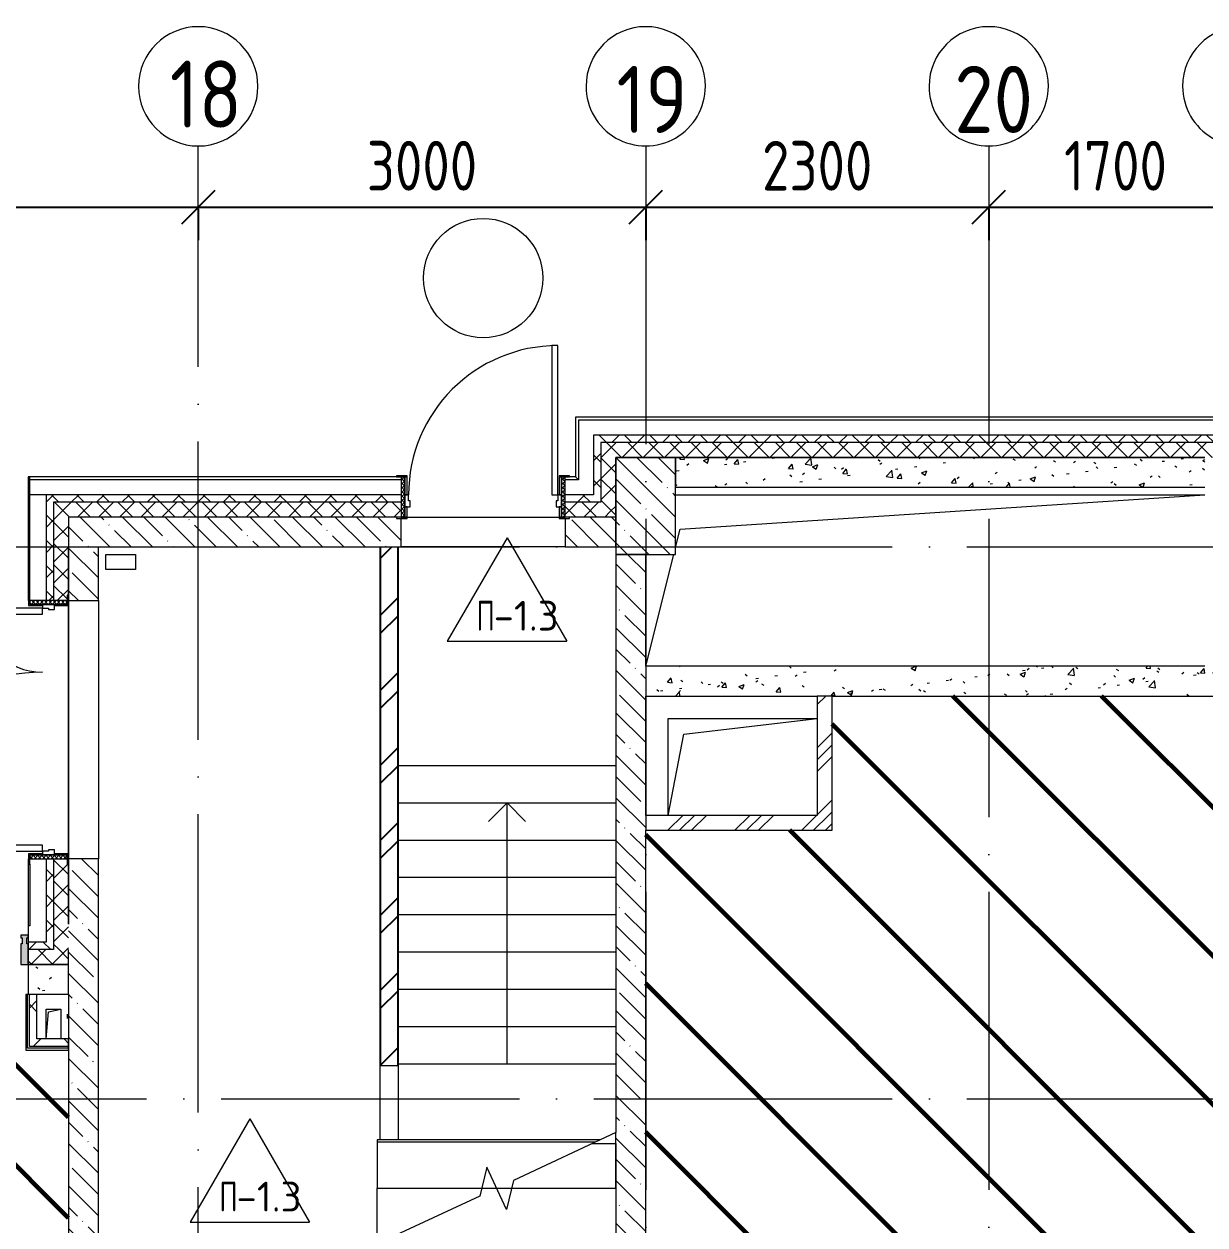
# Model space of a CAD drawing. Header units: millimetres. Extents: x -68946 to 288321, y -402657 to 324925.
# Drawn here: x 85919 to 93838, y 53829 to 61882 of the extents above; entities that cross this region are included whole.
import ezdxf

# ---------------------------------------------------------------- set-up
doc = ezdxf.new("R2010")
doc.units = ezdxf.units.MM
doc.linetypes.add('ADSK_Линия сетки', pattern=[2500, 2000, -250, 0, -250])
doc.layers.get('Defpoints').update_dxf_attribs({"color": 250})
for name, color, linetype, lineweight in [('3.4) ПТ-2.15    4 вып', 200, 'Continuous', 60), ('3.4) ПТ-2.16    4 вып', 114, 'Continuous', 60), ('A-____-____-DIMS', 250, 'Continuous', 9), ('A-DETL-GENF-OTLN', 250, 'Continuous', 5), ('A-DOOR-____-IDEN', 31, 'Continuous', 9), ('A-DOOR-____-MCUT', 250, 'Continuous', 5), ('A-DOOR-____-OTLN', 250, 'Continuous', 5), ('A-DOOR-FRAM-MCUT', 31, 'Continuous', 5), ('A-DOOR-FRAM-OTLN', 31, 'Continuous', 5), ('A-FLOR-____-IDEN', 11, 'Continuous', 9), ('A-FLOR-____-OTLN', 192, 'Continuous', 9), ('A-GLAZ-____-MCUT', 250, 'Continuous', 9), ('A-GLAZ-____-OTLN', 250, 'Continuous', 5), ('A-GLAZ-CWMG-MCUT', 51, 'Continuous', 9), ('A-GLAZ-CWMG-OTLN', 51, 'Continuous', 5), ('A-ROOF-____-MCUT', 132, 'Continuous', 9), ('A-ROOF-____-OTLN', 132, 'Continuous', 5), ('A-ROOF-FNSH-MCUT', 132, 'Continuous', 9), ('A-WALL-____-MCUT', 250, 'Continuous', 13), ('A-WALL-____-PATT', 250, 'Continuous', 13), ('A-WALL-FNSH-MCUT', 250, 'Continuous', 13), ('I-WALL-____-OTLN', 250, 'Continuous', 9), ('S-COLS-____-MCUT', 250, 'Continuous', 25), ('S-COLS-____-OTLN', 250, 'Continuous', 9), ('S-GRID-____-IDEN', 250, 'Continuous', 9), ('S-GRID-____-OTLN', 250, 'Continuous', 9), ('S-STRS-____-MBND', 250, 'Continuous', 5), ('S-STRS-____-OTLN', 250, 'Continuous', 5)]:
    doc.layers.add(name, color=color, linetype=linetype, lineweight=lineweight)
doc.styles.add('GOST Common', font='', dxfattribs={"width": 0.9, "height": 350})
doc.styles.add('ISOCPEUR_2', font='isocpeur.ttf', dxfattribs={"height": 160})
doc.styles.get("Standard").update_dxf_attribs({"font": 'ГОСТ тип А.ttf'})
doc.styles.get('GOST Common').set_extended_font_data('GOST Common')
doc.dimstyles.new('А3', dxfattribs={"dimtxt": 333, "dimasz": 222, "dimexe": 222, "dimexo": 111, "dimgap": 111, "dimtad": 1, "dimtoh": 1, "dimdec": 0, "dimrnd": 0.0015, "dimzin": 0, "dimdsep": 46, "dimtxsty": 'Standard', "dimblk": 'OBLIQUE', "dimcen": 0, "dimclrd": 7, "dimclre": 7, "dimclrt": 7, "dimadec": 0, "dimazin": 0, "dimtfac": 1, "dimtdec": 0, "dimtofl": 0, "dimtmove": 0, "dimatfit": 3, "dimfxl": 1, "dimtolj": 1, "dimtzin": 0, "dimarcsym": 0})
pattern_1 = [(135, (12287.91, -0.0006), (-142.5612, -142.5612), []), (135, (12430.48, -0.0006), (-142.5612, -142.5612), [252.016, -50.403, 3.353, -47.05])]
pattern_2 = [(50, (12287.9, -0.0006), (364.3679, -31.8783), [38.1, -419.1]), (355, (12287.9, -0.0006), (-70.4859, 382.1133), [30.48, -335.28]), (100.451, (12318.28, -2.66), (293.885, 350.2334), [32.38, -356.18]), (46.184, (12287.9, 101.6), (542.1585, -84.0858), [57.15, -628.65]), (96.636, (12333.1, 94.6), (474.805, 494.8554), [48.57, -534.27]), (351.184, (12287.9, 101.6), (474.8102, 494.85), [45.72, -502.92]), (21, (12338.7, 76.2), (303.2285, -204.5305), [38.1, -419.1]), (326, (12338.7, 76.2), (123.6039, 368.376), [30.48, -335.28]), (71.451, (12364, 59.16), (426.8341, 163.8427), [32.38, -356.18]), (37.5, (12287.91, -0.0006), (6.17665, 169.11015), [16.764, -314.452, 16.764, -323.596, -336.55]), (37.5, (12287.91, -0.0006), (6.17665, 169.11015), [-671.576, 16.764, -319.786]), (7.5, (12287.91, -0.0006), (133.63888, 200.3615), [16.764, -177.292, 16.764, -306.832, -128.27]), (7.5, (12287.91, -0.0006), (133.63888, 200.3615), [-517.652, 16.764, -111.506]), (327.5, (12174.63, -0.0006), (271.18182, -11.45836), [16.764, -110.236, 16.764, -379.476, -525.78]), (327.5, (12174.63, -0.0006), (271.18182, -11.45836), [-523.24, 16.764, -509.016]), (317.5, (12123.83, -0.0006), (296.2585, 50.85285), [16.764, -148.336, 16.764, -246.38, -373.38]), (317.5, (12123.83, -0.0006), (296.2585, 50.85285), [-428.244, 16.764, -356.616])]
pattern_3 = [(135, (12287.91, -0.0006), (-84.85281, -84.85281), []), (225, (12287.91, -0.0006), (84.85281, -84.85281), [])]
pattern_4 = [(45, (12287.91, -0.0006), (-70.71068, 70.71068), []), (135, (12287.91, -0.0006), (-70.71068, -70.71068), [])]
pattern_5 = [(45, (12287.9, -0.0006), (-224.5064, 224.5064), []), (45, (12367.3, -0.0006), (0, 449.0128), []), (45, (12208.54, -0.0006), (0, 449.0128), [])]
pattern_6 = [(45, (12287.91, -0.0006), (-141.42136, 141.42136), []), (135, (12287.91, -0.0006), (-141.42136, -141.42136), [])]

# ---------------------------------------------------------------- blocks, each defined once
blk = doc.blocks.new('Дверь_СКБ_1Ст_Внутренняя - СОШ_Д-34_Дв_1100x2100h_Фрамуга_ДН-6Л-41923981-АР1_Маркировочный план 1 этажа С2и3')
at = {"layer": 'A-DOOR-____-OTLN'}
h = blk.add_hatch(dxfattribs=at)
h.set_pattern_fill('FP_56', color=256, style=0, pattern_type=2)
h.set_pattern_definition([(135, (1751.41, 209.685), (-14.14214, -14.14214), []), (225, (1751.41, 209.685), (14.14214, -14.14214), [])])
h.paths.add_polyline_path([(562.5, -125), (562.5, 145), (537.5, 145), (537.5, -125)])
at = {"layer": 'A-DOOR-FRAM-OTLN'}
h = blk.add_hatch(dxfattribs=at)
h.set_pattern_fill('FP_57', color=256, style=0, pattern_type=2)
h.set_pattern_definition([(45, (-371.384, 209.685), (-14.1421, 14.1421), []), (135, (-371.384, 209.685), (-14.1421, -14.1421), [])])
h.paths.add_polyline_path([(-512.5, -125), (-512.5, 145), (-537.5, 145), (-537.5, -125)])
at = {"layer": 'A-DOOR-____-MCUT'}
for p, q in [((512.5, 1025), (472.5, 1025)), ((472.5, 1025), (472.5, 25)), ((512.5, 25), (512.5, 1025)), ((472.5, 25), (512.5, 25))]:
    blk.add_line(p, q, dxfattribs=at)
at = {"layer": 'A-DOOR-____-OTLN'}
blk.add_arc((512.5, 25), 1000, 90, 180, dxfattribs=at)
at = {"layer": 'A-DOOR-FRAM-MCUT'}
for p, q in [((-497.5, 153), (-567.5, 153)), ((-567.5, 153), (-567.5, 145)), ((-567.5, 145), (-497.5, 145)), ((-512.5, 145), (-537.5, 145)), ((-537.5, 145), (-537.5, -125)), ((-512.5, -125), (-512.5, 145)), ((-497.5, 145), (-512.5, 145)), ((-512.5, 145), (-512.5, 25)), ((-497.5, 145), (-497.5, 153)), ((-497.5, 25), (-497.5, 145)), ((592.5, 153), (522.5, 153)), ((522.5, 153), (522.5, 145)), ((537.5, 145), (522.5, 145)), ((522.5, 145), (522.5, 25)), ((522.5, 145), (592.5, 145)), ((562.5, 145), (537.5, 145)), ((537.5, 145), (537.5, -125)), ((537.5, 25), (537.5, 145)), ((562.5, -125), (562.5, 145)), ((592.5, 145), (592.5, 153)), ((-487.5, 25), (-512.5, 25)), ((-512.5, 25), (-512.5, -55)), ((-512.5, 25), (-497.5, 25)), ((-487.5, -15), (-487.5, 25)), ((512.5, 25), (512.5, -15)), ((537.5, 25), (512.5, 25)), ((522.5, 25), (537.5, 25)), ((537.5, -55), (537.5, 25)), ((-512.5, -55), (-477.5, -55)), ((-497.5, -55), (-512.5, -55)), ((-512.5, -55), (-512.5, -125)), ((-497.5, -125), (-497.5, -55)), ((-477.5, -15), (-487.5, -15)), ((-477.5, -55), (-477.5, -15)), ((512.5, -15), (502.5, -15)), ((502.5, -15), (502.5, -55)), ((502.5, -55), (537.5, -55)), ((537.5, -55), (522.5, -55)), ((522.5, -55), (522.5, -125)), ((537.5, -125), (537.5, -55)), ((-497.5, -125), (-567.5, -125)), ((-567.5, -125), (-567.5, -133)), ((-567.5, -133), (-497.5, -133)), ((-537.5, -125), (-512.5, -125)), ((-512.5, -125), (-497.5, -125)), ((-497.5, -133), (-497.5, -125)), ((522.5, -125), (537.5, -125)), ((592.5, -125), (522.5, -125)), ((522.5, -125), (522.5, -133)), ((522.5, -133), (592.5, -133)), ((537.5, -125), (562.5, -125)), ((592.5, -133), (592.5, -125))]:
    blk.add_line(p, q, dxfattribs=at)
blk = doc.blocks.new('PNS_Панель прямоугольная1 - Нр_Стекло - 40мм-34678840-АР1_Маркировочный план 1 этажа С2и3')
at = {"layer": 'A-GLAZ-____-OTLN'}
blk.add_line((-5, 0), (5, 0), dxfattribs=at)
blk = doc.blocks.new('Прямоугольный импост - Импост структурный с накладкой - 180мм-V54-АР1_Маркировочный план 1 этажа С2и3')
at = {"layer": 'A-GLAZ-CWMG-OTLN'}
blk.add_hatch(color=50, dxfattribs=at).paths.add_polyline_path([(25, 180), (25, 40), (15, 40), (15, 0), (25, 0), (25, -17), (-25, -17), (-25, 0), (-15, 0), (-15, 40), (-25, 40), (-25, 180)])
at = {"layer": 'A-GLAZ-CWMG-MCUT', "lineweight": 5}
for p, q in [((-25, 40), (-25, 180)), ((-25, 180), (25, 180)), ((25, 180), (25, 40)), ((-15, 40), (-25, 40)), ((-25, -17), (-25, 0)), ((-25, 0), (-15, 0)), ((-15, 0), (-15, 40)), ((15, 40), (15, 0)), ((25, 40), (15, 40)), ((15, 0), (25, 0)), ((25, 0), (25, -17)), ((25, -17), (-25, -17))]:
    blk.add_line(p, q, dxfattribs=at)
blk = doc.blocks.new('_Wn_-As_OpeningMEP_floor__Rectangular - _Wn_-As_OpeningMEP_floor__Rectangular-34699470-АР1_Маркировочный план 1 этажа С2и3')
at = {"layer": 'A-DETL-GENF-OTLN', "lineweight": 5}
for p, q in [((-1644.1, 394.1), (1875, 625)), ((-1675, 271.1), (-1644.1, 394.1)), ((-1875, -525), (-1686.6, 225))]:
    blk.add_line(p, q, dxfattribs=at)
blk = doc.blocks.new('_Wn_-As_OpeningMEP_floor__Rectangular - _Wn_-As_OpeningMEP_floor__Rectangular-34702461-АР1_Маркировочный план 1 этажа С2и3')
at = {"layer": 'A-DETL-GENF-OTLN', "lineweight": 5}
for p, q in [((-394.8, 270), (500, 375.2)), ((-500, -275.2), (-394.8, 270))]:
    blk.add_line(p, q, dxfattribs=at)
blk = doc.blocks.new('Дверь_СКБ_2Ст_Наружная - Входная дверь 1730х2300_NCS S 1505-Y_ДН10-35121348-АР1_Маркировочный план 1 этажа С2и3')
at = {"layer": 'A-DOOR-____-OTLN'}
h = blk.add_hatch(dxfattribs=at)
h.set_pattern_fill('FP_114', color=256, style=0, pattern_type=2)
h.set_pattern_definition([(135, (1436.41, 199.685), (-14.14214, -14.14214), []), (225, (1436.41, 199.685), (14.14214, -14.14214), [])])
h.paths.add_polyline_path([(859.5, 125), (859.5, -125), (884.5, -125), (884.5, 125)])
at = {"layer": 'A-DOOR-FRAM-OTLN'}
h = blk.add_hatch(dxfattribs=at)
h.set_pattern_fill('FP_115', color=256, style=0, pattern_type=2)
h.set_pattern_definition([(45, (-686.384, 199.685), (-14.1421, 14.1421), []), (135, (-686.384, 199.685), (-14.1421, -14.1421), [])])
h.paths.add_polyline_path([(-845.5, 40), (-845.5, -125), (-820.5, -125), (-820.5, 125), (-845.5, 125), (-845.5, 100)])
at = {"layer": 'A-DOOR-____-MCUT'}
for p, q in [((-795.5, 1240), (-795.5, 40)), ((-755.5, 1240), (-795.5, 1240)), ((-755.5, 40), (-755.5, 1240)), ((834.5, 470), (794.5, 470)), ((794.5, 470), (794.5, 40)), ((834.5, 40), (834.5, 470)), ((-795.5, 40), (-755.5, 40)), ((794.5, 40), (834.5, 40))]:
    blk.add_line(p, q, dxfattribs=at)
at = {"layer": 'A-DOOR-____-OTLN'}
for p, q in [((-812.5, 133), (-882.5, 133)), ((-882.5, 133), (-882.5, 125)), ((-882.5, 125), (-820.5, 125)), ((-820.5, 125), (-820.5, 40)), ((-812.5, 40), (-812.5, 133)), ((921.5, 133), (851.5, 133)), ((851.5, 133), (851.5, 40)), ((859.5, 40), (859.5, 125)), ((859.5, 125), (921.5, 125)), ((921.5, 125), (921.5, 133)), ((-820.5, 40), (-812.5, 40)), ((851.5, 40), (859.5, 40)), ((-812.5, -40), (-820.5, -40)), ((-820.5, -40), (-820.5, -125)), ((-812.5, -133), (-812.5, -40)), ((859.5, -40), (851.5, -40)), ((851.5, -40), (851.5, -133)), ((859.5, -125), (859.5, -40)), ((-882.5, -125), (-882.5, -133)), ((-820.5, -125), (-882.5, -125)), ((-882.5, -133), (-812.5, -133)), ((851.5, -133), (921.5, -133)), ((921.5, -125), (859.5, -125)), ((921.5, -133), (921.5, -125))]:
    blk.add_line(p, q, dxfattribs=at)
for centre, radius, start, end in [((-795.5, 40), 1200, 0, 90), ((834.5, 40), 430, 90, 180)]:
    blk.add_arc(centre, radius, start, end, dxfattribs=at)
at = {"layer": 'A-DOOR-FRAM-MCUT'}
for p, q in [((-820.5, 125), (-845.5, 125)), ((-845.5, 125), (-845.5, -125)), ((-820.5, -125), (-820.5, 125)), ((884.5, 125), (859.5, 125)), ((859.5, 125), (859.5, -125)), ((884.5, -125), (884.5, 125)), ((-795.5, 40), (-820.5, 40)), ((-820.5, 40), (-820.5, -40)), ((-795.5, 0), (-795.5, 40)), ((-785.5, 0), (-795.5, 0)), ((-785.5, -40), (-785.5, 0)), ((834.5, 0), (824.5, 0)), ((824.5, 0), (824.5, -40)), ((834.5, 40), (834.5, 0)), ((859.5, 40), (834.5, 40)), ((859.5, -40), (859.5, 40)), ((-820.5, -40), (-785.5, -40)), ((824.5, -40), (859.5, -40)), ((-845.5, -125), (-820.5, -125)), ((859.5, -125), (884.5, -125))]:
    blk.add_line(p, q, dxfattribs=at)
blk = doc.blocks.new('_Wn_-As_OpeningMEP_floor__Rectangular - _Wn_-As_OpeningMEP_floor__Rectangular-V91-АР1_Маркировочный план 1 этажа С2и3')
at = {"layer": 'A-DETL-GENF-OTLN', "lineweight": 5}
for p, q in [((-49.9, -49), (-32.3, 132.3)), ((-32.3, 132.3), (50, 150))]:
    blk.add_line(p, q, dxfattribs=at)
blk = doc.blocks.new('Ось сетки - Круг_Ø8 мм-39983606-АР1_Маркировочный план 1 этажа С2и3')
at = {"layer": 'S-GRID-____-IDEN'}
for start, end in [(360, 180), (180, 360)]:
    blk.add_arc((0, 0), 4, start, end, dxfattribs=at)
blk = doc.blocks.new('AAR_СКБ_Марка_Перекрытия - Марка пола-17325028-АР1_Маркировочный план 1 этажа С2и3')
at = {"layer": 'A-FLOR-____-IDEN'}
for p, q in [((0, 6.932), (-4.002, 0)), ((0, 6.932), (4.002, 0)), ((-4.002, 0), (4.002, 0))]:
    blk.add_line(p, q, dxfattribs=at)
blk = doc.blocks.new('_Oblique')
at = {"color": 0, "linetype": 'ByBlock', "lineweight": -2}
blk.add_line((-0.5, -0.5), (0.5, 0.5), dxfattribs=at)
blk = doc.blocks.new('*D2590')
at = {"layer": 'A-____-____-DIMS', "color": 7, "lineweight": -2, "transparency": 16777216}
for p, q in [((81787.9, 60043), (81787.9, 60875.7)), ((81787.9, 60653.7), (87087.9, 60653.7)), ((87087.9, 60642.7), (87087.9, 60431.7))]:
    blk.add_line(p, q, dxfattribs=at)
at = {"layer": 'Defpoints', "color": 0, "transparency": 16777216}
for p in [(87087.9, 60753.7), (87087.9, 60653.7), (81787.9, 59932)]:
    blk.add_point(p, dxfattribs=at)
at = {"layer": 'A-____-____-DIMS', "color": 7, "lineweight": -2, "transparency": 16777216, "xscale": 222, "yscale": 222, "zscale": 222, "rotation": 180}
blk.add_blockref('_Oblique', (81787.9, 60653.7), dxfattribs=at)
at = {"layer": 'A-____-____-DIMS', "color": 7, "lineweight": -2, "transparency": 16777216, "xscale": 222, "yscale": 222, "zscale": 222}
blk.add_blockref('_Oblique', (87087.9, 60653.7), dxfattribs=at)
at = {"layer": 'A-____-____-DIMS', "color": 7, "transparency": 16777216, "insert": (84437.9, 60931.2), "char_height": 333, "width": 2.483, "attachment_point": 5}
blk.add_mtext('\\A1;5300', dxfattribs=at)
blk = doc.blocks.new('*D2591')
at = {"layer": 'A-____-____-DIMS', "color": 7, "lineweight": -2, "transparency": 16777216}
for p, q in [((87087.9, 60653.7), (90087.9, 60653.7)), ((87087.9, 60642.7), (87087.9, 60431.7)), ((90087.9, 60642.7), (90087.9, 60431.7))]:
    blk.add_line(p, q, dxfattribs=at)
at = {"layer": 'Defpoints', "color": 0, "transparency": 16777216}
for p in [(87087.9, 60753.7), (90087.9, 60753.7), (90087.9, 60653.7)]:
    blk.add_point(p, dxfattribs=at)
at = {"layer": 'A-____-____-DIMS', "color": 7, "lineweight": -2, "transparency": 16777216, "xscale": 222, "yscale": 222, "zscale": 222, "rotation": 180}
blk.add_blockref('_Oblique', (87087.9, 60653.7), dxfattribs=at)
at = {"layer": 'A-____-____-DIMS', "color": 7, "lineweight": -2, "transparency": 16777216, "xscale": 222, "yscale": 222, "zscale": 222}
blk.add_blockref('_Oblique', (90087.9, 60653.7), dxfattribs=at)
at = {"layer": 'A-____-____-DIMS', "color": 7, "transparency": 16777216, "insert": (88587.9, 60931.2), "char_height": 333, "width": 2.483, "attachment_point": 5}
blk.add_mtext('\\A1;3000', dxfattribs=at)
blk = doc.blocks.new('*D2592')
at = {"layer": 'A-____-____-DIMS', "color": 7, "lineweight": -2, "transparency": 16777216}
for p, q in [((90087.9, 60653.7), (92387.9, 60653.7)), ((90087.9, 60642.7), (90087.9, 60431.7)), ((92387.9, 60642.7), (92387.9, 60431.7))]:
    blk.add_line(p, q, dxfattribs=at)
at = {"layer": 'Defpoints', "color": 0, "transparency": 16777216}
for p in [(90087.9, 60753.7), (92387.9, 60753.7), (92387.9, 60653.7)]:
    blk.add_point(p, dxfattribs=at)
at = {"layer": 'A-____-____-DIMS', "color": 7, "lineweight": -2, "transparency": 16777216, "xscale": 222, "yscale": 222, "zscale": 222, "rotation": 180}
blk.add_blockref('_Oblique', (90087.9, 60653.7), dxfattribs=at)
at = {"layer": 'A-____-____-DIMS', "color": 7, "lineweight": -2, "transparency": 16777216, "xscale": 222, "yscale": 222, "zscale": 222}
blk.add_blockref('_Oblique', (92387.9, 60653.7), dxfattribs=at)
at = {"layer": 'A-____-____-DIMS', "color": 7, "transparency": 16777216, "insert": (91237.9, 60931.2), "char_height": 333, "width": 2.483, "attachment_point": 5}
blk.add_mtext('\\A1;2300', dxfattribs=at)
blk = doc.blocks.new('*D2593')
at = {"layer": 'A-____-____-DIMS', "color": 7, "lineweight": -2, "transparency": 16777216}
for p, q in [((92387.9, 60653.7), (94087.9, 60653.7)), ((92387.9, 60642.7), (92387.9, 60431.7)), ((94087.9, 60642.7), (94087.9, 60431.7))]:
    blk.add_line(p, q, dxfattribs=at)
at = {"layer": 'Defpoints', "color": 0, "transparency": 16777216}
for p in [(92387.9, 60753.7), (94087.9, 60753.7), (94087.9, 60653.7)]:
    blk.add_point(p, dxfattribs=at)
at = {"layer": 'A-____-____-DIMS', "color": 7, "lineweight": -2, "transparency": 16777216, "xscale": 222, "yscale": 222, "zscale": 222, "rotation": 180}
blk.add_blockref('_Oblique', (92387.9, 60653.7), dxfattribs=at)
at = {"layer": 'A-____-____-DIMS', "color": 7, "lineweight": -2, "transparency": 16777216, "xscale": 222, "yscale": 222, "zscale": 222}
blk.add_blockref('_Oblique', (94087.9, 60653.7), dxfattribs=at)
at = {"layer": 'A-____-____-DIMS', "color": 7, "transparency": 16777216, "insert": (93237.9, 60931.2), "char_height": 333, "width": 2.299, "attachment_point": 5}
blk.add_mtext('\\A1;1700', dxfattribs=at)
blk = doc.blocks.new('ADSK_Марка_Дверь - Типоразмер_ADSK_Марка-30565456-АР1_Маркировочный план 1 этажа С2и3')
at = {"layer": 'A-DOOR-____-IDEN'}
blk.add_circle((0, 0), 4, dxfattribs=at)

msp = doc.modelspace()

# ---------------------------------------------------------------- hatches: boundary and pattern name
h = msp.add_hatch()
h.set_pattern_fill('FP_4', color=256, style=0, pattern_type=2)
h.set_pattern_definition([(45, (12287.9, -0.0006), (-251.4472, 251.4472), []), (45, (12287.9, 381), (-251.4472, 251.4472), [])])
h.paths.add_polyline_path([(88307.9138, 54897.213), (88427.9138, 54897.213), (88427.8919, 58375), (88307.9138, 58375), (88307.9138, 56657.5255)])
at = {"layer": '3.4) ПТ-2.15    4 вып'}
h = msp.add_hatch(dxfattribs=at)
h.set_pattern_fill('ANSI36', color=256, scale=150, angle=90)
h.paths.add_polyline_path([(86217.9138, 45904.9403), (81787.9138, 45904.9403), (81787.9138, 55374.9994), (86217.9138, 55374.9994)])
at = {"layer": '3.4) ПТ-2.16    4 вып'}
h = msp.add_hatch(dxfattribs=at)
h.set_pattern_fill('ANSI31', color=256, scale=222, angle=90)
h.paths.add_polyline_path([(105437.8919, 58775), (100137.8919, 58775), (100137.8919, 58275), (99637.8919, 58275), (99637.8919, 58775), (94337.8919, 58775), (94337.8919, 58275), (94037.9138, 58275), (94037.9138, 57375), (91337.8919, 57375), (91337.8919, 56475), (90087.8919, 56475), (90087.8919, 40174.9994), (105437.8919, 40174.9994), (105437.8919, 48044.9994), (108107.9138, 48044.9994), (108107.9138, 49287.2007), (105437.8919, 49287.2007)])
h.paths.add_polyline_path([(97637.8919, 51874.9994), (98037.8919, 51874.9994), (98037.8919, 51474.9994), (97637.8919, 51474.9994)], flags=16)
h.paths.add_polyline_path([(97637.8919, 45724.9994), (98037.8919, 45724.9994), (98037.8919, 45324.9994), (97637.8919, 45324.9994)], flags=16)
at = {"layer": 'A-WALL-____-PATT', "lineweight": 15, "true_color": 0x000000}
h = msp.add_hatch(dxfattribs=at)
h.set_pattern_fill('FP_53', color=18, style=0, pattern_type=2)
h.set_pattern_definition(pattern_3)
h.paths.add_polyline_path([(89787.9138, 58675), (89787.9138, 59125), (89737.9138, 59125), (89737.9138, 58725)])
h = msp.add_hatch(dxfattribs=at)
h.set_pattern_fill('FP_53', color=18, style=0, pattern_type=2)
h.set_pattern_definition(pattern_3)
h.paths.add_polyline_path([(121487.9597, 59075), (121487.9597, 59125), (120687.9964, 59125), (120687.9964, 59075), (121412.9378, 59075)])
h.paths.add_polyline_path([(118737.9144, 59075), (119787.9964, 59075), (119787.9964, 59125), (118737.9144, 59125)])
h.paths.add_polyline_path([(113938.3643, 59075), (113938.3643, 59125), (112888.3643, 59125), (112888.3643, 59075), (113582.3109, 59075)])
h.paths.add_polyline_path([(116788.3643, 59075), (117837.9144, 59075), (117837.9144, 59125), (116788.3643, 59125)])
h.paths.add_polyline_path([(114838.3643, 59075), (115888.3643, 59075), (115888.3643, 59125), (114838.3643, 59125), (114838.3643, 59075.7731)])
h.paths.add_polyline_path([(111988.3643, 59075), (111988.3643, 59125), (110938.1391, 59125), (110938.1391, 59075), (111807.9138, 59075)])
h.paths.add_polyline_path([(91588.9094, 59075), (94438.1391, 59075), (94438.1391, 59125), (89787.9138, 59125), (89787.9138, 59075), (90735.5203, 59075)])
h = msp.add_hatch(dxfattribs=at)
h.set_pattern_fill('FP_52', color=18, style=0, pattern_type=2)
h.set_pattern_definition(pattern_4)
h.paths.add_polyline_path([(89887.8919, 58575.0219), (89887.9138, 59075), (89787.9138, 59075), (89787.9138, 58675), (89851.9815, 58610.9323)])
h = msp.add_hatch(dxfattribs=at)
h.set_pattern_fill('FP_52', color=18, style=0, pattern_type=2)
h.set_pattern_definition(pattern_4)
h.paths.add_polyline_path([(116788.3643, 58975), (117837.9144, 58975), (117837.9144, 59075), (116788.3643, 59075)])
h.paths.add_polyline_path([(120987.8919, 58975), (121387.9597, 58975.0339), (121387.8919, 59075), (120687.9964, 59075), (120687.9964, 58975), (120808.5414, 58975)])
h.paths.add_polyline_path([(111239.8528, 58975), (111988.3643, 58975), (111988.3643, 59075), (110938.1391, 59075), (110938.3643, 58975), (111237.8919, 58975)])
h.paths.add_polyline_path([(89887.9138, 58975), (94438.1391, 58975), (94438.1391, 59075), (89887.9138, 59075), (89887.9138, 58976.591)])
h.paths.add_polyline_path([(119441.5859, 58975), (119787.9964, 58975), (119787.9964, 59075), (118737.9144, 59075), (118737.9144, 58975), (119145.9964, 58975)])
h.paths.add_polyline_path([(115888.3643, 58975), (115888.3643, 59075), (114838.3643, 59075), (114838.3643, 58975), (115340.7193, 58975)])
h.paths.add_polyline_path([(113582.3109, 58975), (113938.3643, 58975), (113938.3643, 59075), (112888.3643, 59075), (112888.3643, 58975)])
h = msp.add_hatch(dxfattribs=at)
h.set_pattern_fill('FP_3', color=18, style=0, pattern_type=2)
h.set_pattern_definition(pattern_2)
h.paths.add_polyline_path([(93837.8919, 58775), (93837.8919, 58975), (90287.8919, 58975), (90287.8919, 58775), (93469.4313, 58775)])
h.paths.add_polyline_path([(94438.1391, 58775), (94438.1391, 58975), (94337.8919, 58975), (94337.8919, 58775)])
h = msp.add_hatch(dxfattribs=at)
h.set_pattern_fill('FP_53', color=18, style=0, pattern_type=2)
h.set_pattern_definition(pattern_3)
h.paths.add_polyline_path([(86067.9138, 55724.9994), (86117.9138, 55724.9994), (86117.9138, 56285), (86067.9138, 56285), (86067.9138, 55834.9994)])
h.paths.add_polyline_path([(86117.9138, 58015), (86117.9138, 58725), (86067.9138, 58725), (86067.9138, 58015)])
h = msp.add_hatch(dxfattribs=at)
h.set_pattern_fill('FP_53', color=18, style=0, pattern_type=2)
h.set_pattern_definition(pattern_3)
h.paths.add_polyline_path([(89547.9138, 58675), (89787.9138, 58675), (89737.9138, 58725), (89547.9138, 58725)])
h.paths.add_polyline_path([(88001.6092, 58675), (88447.9138, 58675), (88447.9138, 58725), (86117.9138, 58725), (86117.9138, 58675), (87043.8398, 58675)])
h = msp.add_hatch(dxfattribs=at)
h.set_pattern_fill('FP_52', color=18, style=0, pattern_type=2)
h.set_pattern_definition(pattern_4)
h.paths.add_polyline_path([(86217.9138, 55674.9994), (86217.9138, 56285), (86215.9138, 56285), (86215.9138, 56248), (86207.9138, 56248), (86207.9138, 56285), (86117.9138, 56285), (86117.9138, 55674.9994), (86166.8416, 55674.9994)])
h.paths.add_polyline_path([(86207.9138, 58015), (86207.9138, 58052), (86215.9138, 58052), (86215.9138, 58015), (86217.9138, 58015), (86217.9138, 58675), (86117.9138, 58675), (86117.9138, 58015), (86182.9138, 58015)])
h = msp.add_hatch(dxfattribs=at)
h.set_pattern_fill('FP_52', color=18, style=0, pattern_type=2)
h.set_pattern_definition(pattern_4)
h.paths.add_polyline_path([(89577.9138, 58575), (89887.8919, 58575.0219), (89787.9138, 58675), (89547.9138, 58675), (89547.9138, 58575)])
h.paths.add_polyline_path([(86667.9308, 58575), (88447.9138, 58575), (88447.9138, 58675), (86217.9138, 58675), (86217.9138, 58575), (86634.6537, 58575)])
h = msp.add_hatch(dxfattribs=at)
h.set_pattern_fill('FP_1', color=18, style=0, pattern_type=2)
h.set_pattern_definition(pattern_1)
h.paths.add_polyline_path([(88447.9138, 58375), (88447.9138, 58567), (88417.9138, 58567), (88417.9138, 58575), (86217.9138, 58575), (86217.9138, 58375), (88427.9138, 58375)])
h.paths.add_polyline_path([(89887.8919, 58375), (89887.8919, 58575), (89577.9138, 58575), (89577.9138, 58567), (89547.9138, 58567), (89547.9138, 58375), (89734.5162, 58375)])
h = msp.add_hatch(dxfattribs=at)
h.set_pattern_fill('FP_1', color=18, style=0, pattern_type=2)
h.set_pattern_definition(pattern_1)
h.paths.add_polyline_path([(86217.9138, 53974.9403), (86417.9138, 53974.9403), (86417.9138, 56285), (86217.9138, 56285), (86217.9138, 54092.4698)])
h.paths.add_polyline_path([(86417.9138, 58015), (86417.8963, 58375), (86217.9138, 58375), (86217.9138, 58015)])
h = msp.add_hatch(dxfattribs=at)
h.set_pattern_fill('FP_1', color=18, style=0, pattern_type=2)
h.set_pattern_definition(pattern_1)
h.paths.add_polyline_path([(89887.8919, 50175), (90087.8919, 50175), (90087.8919, 51474.9994), (89887.8919, 51474.9994), (89887.8919, 50284.9403)])
h.paths.add_polyline_path([(89887.8919, 51874.9994), (90087.8919, 51874.9994), (90087.8919, 58325), (89887.8919, 58325), (89887.8919, 52000)])
h = msp.add_hatch(dxfattribs=at)
h.set_pattern_fill('FP_3', color=18, style=0, pattern_type=2)
h.set_pattern_definition(pattern_2)
h.paths.add_polyline_path([(93317.8916, 57375), (94037.9138, 57375), (94037.9138, 57575), (90087.8919, 57575), (90087.8919, 57375), (92350.4087, 57375)])
h = msp.add_hatch(dxfattribs=at)
h.set_pattern_fill('FP_5', color=18, style=0, pattern_type=2)
h.set_pattern_definition(pattern_5)
h.paths.add_polyline_path([(91237.8919, 56575), (91337.8919, 56575), (91337.8919, 57375), (91237.8919, 57375), (91237.8919, 56657.5255)])
h = msp.add_hatch(dxfattribs=at)
h.set_pattern_fill('FP_5', color=18, style=0, pattern_type=2)
h.set_pattern_definition(pattern_5)
h.paths.add_polyline_path([(90087.8919, 56475), (91337.8919, 56475), (91337.8919, 56575), (90087.8919, 56575)])
h = msp.add_hatch(dxfattribs=at)
h.set_pattern_fill('FP_53', color=18, style=0, pattern_type=2)
h.set_pattern_definition(pattern_3)
h.paths.add_polyline_path([(85947.8919, 55674.9994), (86117.9138, 55674.9994), (86117.9138, 55724.9994), (85947.8919, 55724.9994), (85947.8919, 55680.8221)])
h = msp.add_hatch(dxfattribs=at)
h.set_pattern_fill('FP_52', color=18, style=0, pattern_type=2)
h.set_pattern_definition(pattern_4)
h.paths.add_polyline_path([(85947.8919, 55574.9994), (85951.176, 55575.5002), (86217.9138, 55575.5002), (86217.9138, 55674.9994), (85947.8919, 55674.9994), (85947.8919, 55575.5002)])
h = msp.add_hatch(dxfattribs=at)
h.set_pattern_fill('FP_3', color=18, style=0, pattern_type=2)
h.set_pattern_definition(pattern_2)
h.paths.add_polyline_path([(86217.9138, 55375.5002), (86217.9138, 55575.5002), (85947.9138, 55574.9994), (85947.9138, 55375.5002), (86181.5066, 55375.5002)])
h = msp.add_hatch(dxfattribs=at)
h.set_pattern_fill('FP_83', color=18, style=0, pattern_type=2)
h.set_pattern_definition(pattern_6)
h.paths.add_polyline_path([(86005.8919, 55026), (86005.8919, 55374.9994), (85955.8919, 55374.9994), (85955.8919, 55026)])
h = msp.add_hatch(dxfattribs=at)
h.set_pattern_fill('FP_83', color=18, style=0, pattern_type=2)
h.set_pattern_definition(pattern_6)
h.paths.add_polyline_path([(86166.8416, 55026), (86217.9138, 55026), (86217.9138, 55076), (86005.8919, 55076), (86005.8919, 55026), (86107.0126, 55026)])
h = msp.add_hatch(dxfattribs=at)
h.set_pattern_fill('FP_1', color=18, style=0, pattern_type=2)
h.set_pattern_definition(pattern_1)
h.paths.add_polyline_path([(86217.9735, 49975), (86417.9138, 49975), (86417.9138, 50375), (86217.9138, 50375), (86217.9138, 49975)])
h.paths.add_polyline_path([(86417.9138, 52015), (86417.9138, 53974.9403), (86217.9138, 53974.9403), (86217.9138, 52015)])
at = {"layer": 'S-COLS-____-OTLN', "lineweight": 5, "true_color": 0x000000}
h = msp.add_hatch(dxfattribs=at)
h.set_pattern_fill('FP_1', color=18, style=0, pattern_type=2)
h.set_pattern_definition(pattern_1)
h.paths.add_polyline_path([(90287.8919, 58325), (90287.8919, 58975), (89887.8919, 58975), (89887.8919, 58325), (90087.8919, 58325)])

# ---------------------------------------------------------------- linework, layer by layer
for p, q in [((88307.9138, 58375), (88307.9138, 54897.213)), ((88427.9138, 54897.213), (88427.9138, 58375))]:
    msp.add_line(p, q)
at = {"layer": 'A-FLOR-____-OTLN', "color": 18, "lineweight": 5, "true_color": 0x000000}
for p, q in [((90287.8919, 58725), (93837.8919, 58725)), ((86467.8919, 58225), (86467.8919, 58325)), ((86467.8919, 58325), (86667.9308, 58325)), ((86667.9308, 58325), (86667.9308, 58225)), ((86667.9308, 58225), (86467.8919, 58225)), ((86217.9138, 58014.9994), (86217.9138, 56285)), ((90237.8919, 56575.0006), (90237.8919, 57225.4162)), ((90237.8919, 57225.4162), (91237.8919, 57225.4162)), ((88427.9138, 56910), (89887.8919, 56910)), ((86066.8416, 55076), (86066.8416, 55275)), ((86066.8416, 55275), (86166.8416, 55275)), ((86166.8416, 55275), (86166.8416, 55076))]:
    msp.add_line(p, q, dxfattribs=at)
at = {"layer": 'A-ROOF-____-MCUT', "color": 18, "lineweight": 13, "true_color": 0x000000}
for p, q in [((88287.9138, 54399.9994), (88287.9138, 54383.9994)), ((89784.8786, 54399.9994), (88287.9138, 54399.9994)), ((89750.5665, 54383.9994), (88287.9138, 54383.9994))]:
    msp.add_line(p, q, dxfattribs=at)
at = {"layer": 'A-ROOF-____-OTLN', "color": 18, "true_color": 0x000000}
msp.add_line((88287.9138, 51974.9994), (88287.9138, 54074.9994), dxfattribs=at)
at = {"layer": 'A-ROOF-FNSH-MCUT', "color": 18, "lineweight": 5, "true_color": 0x000000}
for p, q in [((88287.9138, 54383.9994), (88287.9138, 54074.9994)), ((89887.9138, 54074.9994), (89887.9138, 54374.9994)), ((88287.9138, 54074.9994), (89887.9138, 54074.9994))]:
    msp.add_line(p, q, dxfattribs=at)
at = {"layer": 'A-WALL-____-MCUT', "color": 18, "lineweight": 15, "true_color": 0x000000}
for p, q in [((89637.9138, 59225), (89637.9138, 58825)), ((94438.1391, 59225), (89637.9138, 59225)), ((89737.9138, 59125), (89737.9138, 58725)), ((94438.1391, 59125), (89737.9138, 59125)), ((89787.9138, 59075), (89787.9138, 58675)), ((94438.1391, 59075), (89787.9138, 59075)), ((89887.9138, 58575), (89887.9138, 58975)), ((89887.9138, 58975), (90287.8919, 58975)), ((90287.8919, 58975), (90287.8919, 58775)), ((93837.8919, 58975), (90287.8919, 58975)), ((90287.8919, 58975), (93837.8919, 58975)), ((85957.9138, 58052), (85957.9138, 58845)), ((88447.9138, 58825), (85957.9138, 58825)), ((89637.9138, 58825), (89547.9138, 58825)), ((89637.9138, 58825), (89617.9138, 58845)), ((88447.9138, 58725), (85957.9138, 58725)), ((86067.9138, 58725), (86067.9138, 58015)), ((89737.9138, 58725), (89547.9138, 58725)), ((90287.8919, 58775), (93837.8919, 58775)), ((86117.9138, 58675), (86117.9138, 58015)), ((88447.9138, 58675), (86117.9138, 58675)), ((89787.9138, 58675), (89547.9138, 58675)), ((86217.9138, 58575), (86217.9138, 58375)), ((88417.9138, 58575), (86217.9138, 58575)), ((88447.9138, 58375), (88447.9138, 58567)), ((89547.9138, 58567), (89547.9138, 58375)), ((89887.8919, 58575), (89577.9138, 58575)), ((89887.8919, 58375), (89887.8919, 58575)), ((89887.8919, 58575), (89887.9138, 58575)), ((86217.9138, 58015), (86217.9138, 58375)), ((86217.9138, 58375), (86217.9138, 58015)), ((86417.9138, 58375), (88447.9138, 58375)), ((86417.9138, 58015), (86417.9138, 58375)), ((89547.9138, 58375), (89887.8919, 58375)), ((89887.8919, 58325), (89887.8919, 54448.0455)), ((90087.8919, 58325), (89887.8919, 58325)), ((90087.8919, 57575), (90087.8919, 58325)), ((86215.9138, 58015), (86217.9138, 58015)), ((86217.9138, 58015), (86417.9138, 58015)), ((93837.9138, 57575), (90087.8919, 57575)), ((90087.8919, 57575), (90087.8919, 57375)), ((90087.8919, 56575), (90087.8919, 57375)), ((90087.8919, 57375), (91237.8919, 57375)), ((91237.8919, 57375), (91237.8919, 56575)), ((91337.8919, 57375), (91237.8919, 57375)), ((91337.8919, 56475), (91337.8919, 57375)), ((91337.8919, 57375), (94037.9138, 57375)), ((91237.8919, 56575), (90087.8919, 56575)), ((90087.8919, 56575), (90087.8919, 56475)), ((90087.8919, 56475), (91337.8919, 56475)), ((90087.8919, 51874.9994), (90087.8919, 56475)), ((85957.9138, 56248), (85957.9138, 55834.9994)), ((86067.9138, 56285), (86067.9138, 55724.9994)), ((86117.9138, 56285), (86117.9138, 55674.9994)), ((86217.9138, 56285), (86215.9138, 56285)), ((86217.9138, 55844.9994), (86217.9138, 56285)), ((86417.9138, 56285), (86217.9138, 56285)), ((86217.9138, 56285), (86217.9138, 55844.9994)), ((86417.9138, 53974.9403), (86417.9138, 56285)), ((85947.8919, 55834.9994), (85947.8919, 55574.9994)), ((85957.9138, 55834.9994), (85947.8919, 55834.9994)), ((86067.9138, 55724.9994), (85947.8919, 55724.9994)), ((86117.9138, 55674.9994), (85947.8919, 55674.9994)), ((86217.9138, 55574.9994), (86217.9138, 55674.9994)), ((85947.8919, 55574.9994), (86217.9138, 55574.9994)), ((86217.9138, 55575.5002), (85947.9138, 55575.5002)), ((85947.9138, 55575.5002), (85947.9138, 55375.5002)), ((86217.9138, 55375.5002), (86217.9138, 55574.9994)), ((85943.3919, 55013.5), (85943.3919, 55374.9994)), ((85947.9138, 55375.5002), (86217.9138, 55375.5002)), ((86005.8919, 55374.9994), (85955.8919, 55374.9994)), ((85955.8919, 55026), (85955.8919, 55374.9994)), ((86005.8919, 55076), (86005.8919, 55374.9994)), ((86217.9138, 55375.5002), (86217.9138, 53974.9403)), ((86217.9138, 55013.5), (85943.3919, 55013.5)), ((86217.9138, 55026), (85955.8919, 55026)), ((86217.9138, 55076), (86005.8919, 55076)), ((86217.9138, 55026), (86217.9138, 55076)), ((88307.9138, 54897.213), (88427.9138, 54897.213)), ((89887.8919, 54374.9994), (89887.8919, 51874.9994)), ((86217.9138, 53974.9403), (86217.9138, 52045)), ((86417.9138, 52045), (86417.9138, 53974.9403))]:
    msp.add_line(p, q, dxfattribs=at)
at = {"layer": 'A-WALL-FNSH-MCUT', "lineweight": 15}
for p, q in [((89617.9138, 59245), (89617.9138, 58845)), ((94438.1391, 59245), (89617.9138, 59245)), ((85947.9138, 58845), (85947.9138, 58015)), ((88417.9138, 58845), (85947.9138, 58845)), ((89617.9138, 58845), (89577.9138, 58845)), ((85947.9138, 58015), (85949.9138, 58015)), ((85949.9138, 56285), (85947.9138, 56285)), ((85947.9138, 56285), (85947.9138, 55844.9994)), ((85947.8919, 55844.9994), (85947.8919, 55834.9994)), ((85930.8919, 55374.9994), (85930.8919, 55001)), ((85955.8919, 55374.9994), (85930.8919, 55374.9994)), ((85930.8919, 55001), (86217.9138, 55001)), ((86217.9138, 55001), (86217.9138, 55026))]:
    msp.add_line(p, q, dxfattribs=at)
at = {"layer": 'I-WALL-____-OTLN', "color": 18, "lineweight": 15, "true_color": 0x000000}
for p, q in [((88487.9138, 58575), (89507.9138, 58575)), ((89547.9138, 58375), (88447.9138, 58375)), ((86217.9138, 56285), (86217.9138, 58014.9994)), ((86417.9138, 58015), (86417.9138, 56285)), ((88307.9138, 54399.9994), (88307.9138, 54897.213)), ((88427.9138, 54897.213), (88427.9138, 54399.9994))]:
    msp.add_line(p, q, dxfattribs=at)
at = {"layer": 'S-COLS-____-MCUT', "color": 18, "lineweight": 5, "true_color": 0x000000}
for p, q in [((89887.8919, 58975), (89887.8919, 58325)), ((90287.8919, 58975), (89887.8919, 58975)), ((90287.8919, 58325), (90287.8919, 58975)), ((90087.8919, 58325), (90287.8919, 58325))]:
    msp.add_line(p, q, dxfattribs=at)
at = {"layer": 'S-COLS-____-OTLN', "color": 18, "lineweight": 5, "true_color": 0x000000}
msp.add_line((89887.8919, 58325), (90087.8919, 58325), dxfattribs=at)
at = {"layer": 'S-GRID-____-OTLN', "color": 18, "linetype": 'ADSK_Линия сетки', "true_color": 0x000000}
for p, q in [((87087.9138, -2919.5356), (87087.9138, 61063.6538)), ((90087.9138, 61063.6538), (90087.9138, -2919.5356)), ((92387.9138, 61063.6538), (92387.9138, -2919.5356)), ((77240.3519, 58375), (168626.8279, 58375)), ((77240.3519, 54675), (168626.8279, 54675))]:
    msp.add_line(p, q, dxfattribs=at)
at = {"layer": 'S-STRS-____-MBND', "color": 18, "true_color": 0x000000}
for p, q in [((89887.9138, 54448.0455), (89201.2023, 54127.8267)), ((89021.8797, 54216.61), (88974.6254, 54022.1721)), ((89153.9479, 53933.3888), (89021.8797, 54216.61)), ((89201.2023, 54127.8267), (89153.9479, 53933.3888)), ((88974.6254, 54022.1721), (88287.9138, 53701.9533))]:
    msp.add_line(p, q, dxfattribs=at)
at = {"layer": 'S-STRS-____-OTLN', "color": 18, "true_color": 0x000000}
for p, q in [((88427.9138, 56660), (89887.8919, 56660)), ((88427.9138, 56660), (89887.8919, 56660)), ((88427.9138, 56410), (89887.8919, 56410)), ((88427.9138, 56410), (89887.8919, 56410)), ((88427.9138, 56160), (89887.8919, 56160)), ((88427.9138, 56160), (89887.8919, 56160)), ((88427.9138, 55910), (89887.8919, 55910)), ((88427.9138, 55910), (89887.8919, 55910)), ((88427.9138, 55660), (89887.8919, 55660)), ((88427.9138, 55660), (89887.8919, 55660)), ((88427.9138, 55410), (89887.8919, 55410)), ((88427.9138, 55410), (89887.8919, 55410)), ((88427.9138, 55160), (89887.8919, 55160)), ((88427.9138, 55160), (89887.8919, 55160)), ((88427.9138, 54910), (89887.8919, 54910)), ((88427.9138, 54910), (89887.8919, 54910)), ((89887.9138, 54374.9994), (89887.9138, 54448.0455)), ((89731.2659, 54374.9994), (89887.9138, 54374.9994)), ((89731.2659, 54374.9994), (89887.9138, 54374.9994)), ((89887.9138, 54074.9994), (89887.9138, 54374.9994)), ((88987.464, 54074.9994), (89087.9138, 54074.9994)), ((88987.464, 54074.9994), (89087.9138, 54074.9994)), ((89188.3637, 54074.9994), (89887.9138, 54074.9994)), ((89188.3637, 54074.9994), (89887.9138, 54074.9994))]:
    msp.add_line(p, q, dxfattribs=at)
at = {"layer": 'S-STRS-____-OTLN', "color": 18, "lineweight": 9, "true_color": 0x000000}
for p, q in [((89157.8919, 56660), (89032.8919, 56535)), ((89157.8919, 56410), (89157.8919, 56660)), ((89157.8919, 56660), (89282.8919, 56535)), ((89157.8919, 56160), (89157.8919, 56410)), ((89157.8919, 55910), (89157.8919, 56160)), ((89157.8919, 55660), (89157.8919, 55910)), ((89157.8919, 55410), (89157.8919, 55660)), ((89157.8919, 55160), (89157.8919, 55410)), ((89157.8919, 54910), (89157.8919, 55160))]:
    msp.add_line(p, q, dxfattribs=at)

# ---------------------------------------------------------------- block references
at = {"layer": 'A-DOOR-____-IDEN', "color": 18, "true_color": 0x000000, "xscale": 99.99999999999993, "yscale": 99.99999999999993, "zscale": 99.99999999999993}
msp.add_blockref('ADSK_Марка_Дверь - Типоразмер_ADSK_Марка-30565456-АР1_Маркировочный план 1 этажа С2и3', (88998.3712, 60178.129), dxfattribs=at)
at = {"layer": 'A-DOOR-____-OTLN', "color": 18, "true_color": 0x000000}
msp.add_blockref('Дверь_СКБ_1Ст_Внутренняя - СОШ_Д-34_Дв_1100x2100h_Фрамуга_ДН-6Л-41923981-АР1_Маркировочный план 1 этажа С2и3', (88985.4138, 58700), dxfattribs=at)
at = {"layer": 'A-DOOR-____-OTLN', "color": 18, "true_color": 0x000000, "rotation": 89.99999999999986}
msp.add_blockref('Дверь_СКБ_2Ст_Наружная - Входная дверь 1730х2300_NCS S 1505-Y_ДН10-35121348-АР1_Маркировочный план 1 этажа С2и3', (86082.9138, 57130.5), dxfattribs=at)
at = {"layer": 'A-FLOR-____-IDEN', "color": 18, "true_color": 0x000000, "xscale": 99.99999999999993, "yscale": 99.99999999999993, "zscale": 99.99999999999993}
for p in [(89157.8919, 57742.5), (87433.6066, 53847.5685)]:
    msp.add_blockref('AAR_СКБ_Марка_Перекрытия - Марка пола-17325028-АР1_Маркировочный план 1 этажа С2и3', p, dxfattribs=at)
at = {"layer": 'A-GLAZ-____-MCUT', "color": 18, "lineweight": 5, "true_color": 0x000000}
msp.add_blockref('PNS_Панель прямоугольная1 - Нр_Стекло - 40мм-34678840-АР1_Маркировочный план 1 этажа С2и3', (85942.9029, 55754.9994), dxfattribs=at)
at = {"layer": 'A-GLAZ-____-OTLN', "color": 18, "true_color": 0x000000}
for name, p in [('_Wn_-As_OpeningMEP_floor__Rectangular - _Wn_-As_OpeningMEP_floor__Rectangular-34699470-АР1_Маркировочный план 1 этажа С2и3', (91962.8919, 58100)), ('_Wn_-As_OpeningMEP_floor__Rectangular - _Wn_-As_OpeningMEP_floor__Rectangular-34702461-АР1_Маркировочный план 1 этажа С2и3', (90737.8919, 56850.2084)), ('_Wn_-As_OpeningMEP_floor__Rectangular - _Wn_-As_OpeningMEP_floor__Rectangular-V91-АР1_Маркировочный план 1 этажа С2и3', (86116.8416, 55125))]:
    msp.add_blockref(name, p, dxfattribs=at)
at = {"layer": 'A-GLAZ-CWMG-OTLN', "color": 18, "true_color": 0x000000, "extrusion": (0, 0, -1), "rotation": 180}
msp.add_blockref('Прямоугольный импост - Импост структурный с накладкой - 180мм-V54-АР1_Маркировочный план 1 этажа С2и3', (-85922.9138, 55754.9994), dxfattribs=at)
at = {"layer": 'S-GRID-____-IDEN', "color": 18, "true_color": 0x000000, "xscale": 99.99999999999993, "yscale": 99.99999999999993, "zscale": 99.99999999999993}
msp.add_blockref('Ось сетки - Круг_Ø8 мм-39983606-АР1_Маркировочный план 1 этажа С2и3', (87087.9138, 61463.6538), dxfattribs=at)
at = {"layer": 'S-GRID-____-IDEN', "color": 18, "true_color": 0x000000, "xscale": 99.99999999999993, "yscale": 99.99999999999993, "zscale": 99.99999999999993, "rotation": 180}
for p in [(90087.9138, 61463.6538), (92387.9138, 61463.6538), (94087.9138, 61463.6538)]:
    msp.add_blockref('Ось сетки - Круг_Ø8 мм-39983606-АР1_Маркировочный план 1 этажа С2и3', p, dxfattribs=at)

# ---------------------------------------------------------------- texts
at = {"layer": 'A-FLOR-____-IDEN', "color": 18, "true_color": 0x000000, "char_height": 200, "attachment_point": 1, "style": 'ISOCPEUR_2'}
for s, insert, width in [('\\fISOCPEUR|b0|i0|c204|p34|;\\W.7;П', (88952.657, 58013.8858), 140.295312), ('-1.3', (89068.4122, 58013.8858), 381.60325), ('\\fISOCPEUR|b0|i0|c204|p34|;\\W.7;П', (87228.3717, 54118.9543), 140.295312), ('-1.3', (87344.1269, 54118.9543), 381.60325)]:
    msp.add_mtext(s, dxfattribs=dict(at, insert=insert, width=width))
at = {"layer": 'S-GRID-____-IDEN', "color": 18, "true_color": 0x000000, "char_height": 450, "attachment_point": 1, "style": 'GOST Common'}
for s, insert, width in [('18', (86896.7332, 61636.1871), 461.772), ('19', (89892.0945, 61600.9329), 461.772), ('20', (92156.5445, 61600.9329), 548.35425)]:
    msp.add_mtext(s, dxfattribs=dict(at, insert=insert, width=width))

# ---------------------------------------------------------------- dimensions: what is measured, and where the dimension line sits
at = {"layer": 'A-____-____-DIMS', "color": 18, "true_color": 0x000000}
for base, p1, p2, picture, middle in [((87087.9138, 60653.7189), (81787.9138, 59932.0045), (87087.9138, 60753.7038), '*D2590', (84437.9138, 60931.2189)), ((90087.9138, 60653.7189), (87087.9138, 60753.7038), (90087.9138, 60753.7038), '*D2591', (88587.9138, 60931.2189)), ((92387.9138, 60653.7189), (90087.9138, 60753.7038), (92387.9138, 60753.7038), '*D2592', (91237.9138, 60931.2189)), ((94087.9138, 60653.7189), (92387.9138, 60753.7038), (94087.9138, 60753.7038), '*D2593', (93237.9138, 60931.2189))]:
    dim = msp.add_linear_dim(base=base, p1=p1, p2=p2, dimstyle='А3', dxfattribs=at)
    dim.commit()
    dim.dimension.update_dxf_attribs({"geometry": picture, "text_midpoint": middle})

doc.saveas('drawing.dxf')
